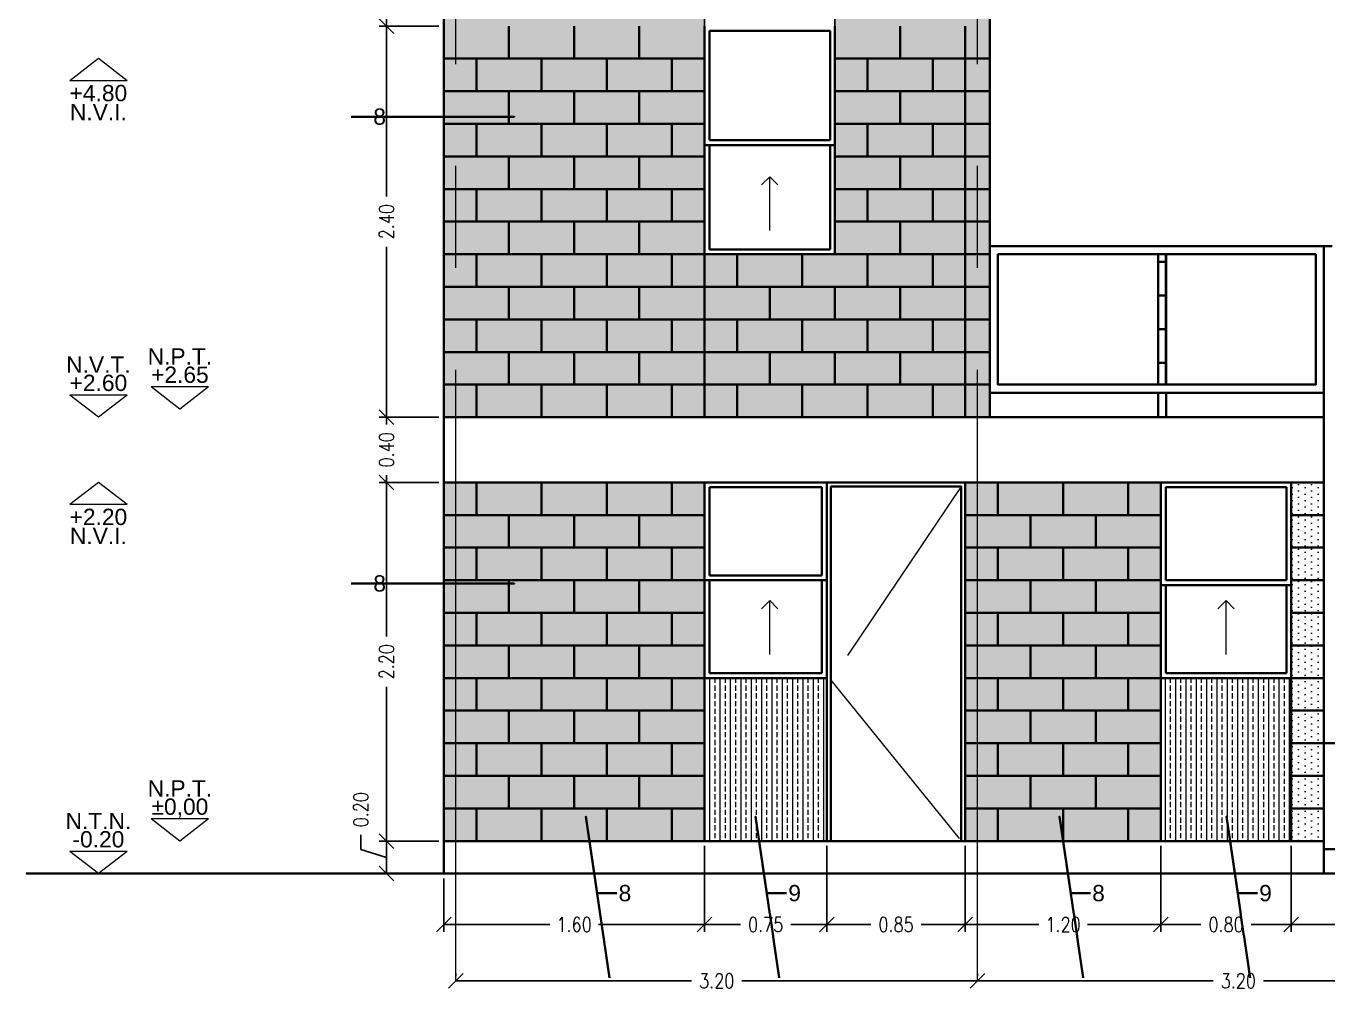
# Model space of a CAD drawing. Header units: metres. Extents: x -255 to -21, y -382 to -241.
# Drawn here: x -46.11 to -38.12, y -287.93 to -282.01 of the extents above; entities that cross this region are included whole.
import ezdxf
from ezdxf.enums import TextEntityAlignment as Align

# ---------------------------------------------------------------- set-up
doc = ezdxf.new("R2010")
doc.units = ezdxf.units.M
doc.header["$LTSCALE"] = 5
doc.header["$MEASUREMENT"] = 0
doc.linetypes.add('CENTER2', pattern=[1.125, 0.75, -0.125, 0.125, -0.125])
doc.linetypes.add('HIDDEN', pattern=[0.375, 0.25, -0.125])
doc.layers.get('0').update_dxf_attribs({"color": 30})
for name, color, linetype, lineweight in [('A-ANNO-DIMS', 3, 'Continuous', 18), ('A-ANNO-NOTE', 7, 'Continuous', 35), ('A-ANNO-SYMB', 3, 'Continuous', 18), ('A-ANNO-TEXT', 3, 'Continuous', 18), ('A-ELEV-MBE1', 7, 'Continuous', 35), ('A-ELEV-MBE2', 4, 'Continuous', 25), ('A-ELEV-OVHD', 3, 'HIDDEN', 18), ('A-ELEV-PATT', 8, 'Continuous', 18), ('A-SECT-MCUT', 7, 'Continuous', 35)]:
    doc.layers.add(name, color=color, linetype=linetype, lineweight=lineweight)
doc.styles.add('E-ARIAL', font='arial.ttf')
doc.styles.add('E-ROMANS', font='romans.shx', dxfattribs={"width": 0.8})
doc.dimstyles.new('E-0050_TICK_18', dxfattribs={"dimscale": 0.001, "dimtxt": 90, "dimasz": 90, "dimexe": 45, "dimexo": 30, "dimgap": 45, "dimtad": 0, "dimzin": 0, "dimdsep": 46, "dimtxsty": 'E-ROMANS', "dimblk": 'OBLIQUE', "dimcen": 45, "dimclrd": 256, "dimclre": 256, "dimclrt": 256, "dimadec": 0, "dimazin": 0, "dimtfac": 1, "dimtmove": 1, "dimatfit": 3, "dimldrblk": 'OPEN90', "dimfxl": 1, "dimtfill": 1, "dimtolj": 1, "dimtzin": 0, "dimarcsym": 0})
doc.dimstyles.new('E-0200_TICK_12', dxfattribs={"dimscale": 0.001, "dimtxt": 240, "dimasz": 240, "dimexe": 120, "dimexo": 80, "dimgap": 120, "dimtad": 0, "dimzin": 0, "dimdsep": 46, "dimtxsty": 'E-ROMANS', "dimblk": 'OBLIQUE', "dimcen": 120, "dimclrd": 256, "dimclre": 256, "dimclrt": 256, "dimadec": 0, "dimazin": 0, "dimtfac": 1, "dimtmove": 1, "dimatfit": 3, "dimldrblk": 'OPEN90', "dimfxl": 1, "dimtfill": 1, "dimtolj": 1, "dimtzin": 0, "dimlwd": -1, "dimarcsym": 0})
pattern_1 = [(90, (0, 0), (-0.0396875, 0.01984375), [0, -0.0396875])]
pattern_2 = [(90, (0, 0), (-0.0635, 4e-18), []), (90, (-0.03175, 2e-18), (-0.0635, 4e-18), [0.03175, -0.015875])]

# ---------------------------------------------------------------- blocks, each defined once
blk = doc.blocks.new('TAG-LEVEL-CO')
for points in [[(0.352, 0.272), (-0.352, 0.272)], [(0.352, 0.272), (0, 0), (-0.352, 0.272)]]:
    blk.add_lwpolyline(points)
at = {"style": 'E-ARIAL'}
for tag, p in [('N.P.T.', (0, 0.486)), ('%%P0,00', (0, 0.262))]:
    blk.add_attdef(tag, text='', height=0.2, dxfattribs=at).set_placement(p, align=Align.BOTTOM_CENTER)
blk = doc.blocks.new('_Oblique')
at = {"color": 0, "linetype": 'ByBlock', "lineweight": -2}
blk.add_line((-0.5, -0.5), (0.5, 0.5), dxfattribs=at)
blk = doc.blocks.new('*D672')
at = {"layer": 'A-ANNO-DIMS', "lineweight": -2, "transparency": 16777216}
for p, q in [((-43.4683, -287.834), (-43.4683, -287.819)), ((-43.4683, -287.864), (-42.023, -287.864)), ((-40.2683, -287.864), (-41.7136, -287.864)), ((-40.2683, -287.834), (-40.2683, -287.819))]:
    blk.add_line(p, q, dxfattribs=at)
at = {"layer": 'A-ANNO-DIMS', "lineweight": -2, "transparency": 16777216, "xscale": 0.09, "yscale": 0.09, "zscale": 0.09, "rotation": 180}
blk.add_blockref('_Oblique', (-43.4683, -287.864), dxfattribs=at)
at = {"layer": 'A-ANNO-DIMS', "lineweight": -2, "transparency": 16777216, "xscale": 0.09, "yscale": 0.09, "zscale": 0.09}
blk.add_blockref('_Oblique', (-40.2683, -287.864), dxfattribs=at)
at = {"layer": 'A-ANNO-DIMS', "transparency": 16777216, "insert": (-41.8683, -287.864), "char_height": 0.09, "attachment_point": 5, "style": 'E-ROMANS', "bg_fill": 3, "box_fill_scale": 1.25, "bg_fill_color": 256, "bg_fill_true_color": 13158600, "bg_fill_transparency": 0}
blk.add_mtext('\\A1;3.20', dxfattribs=at)
blk = doc.blocks.new('_Open90')
at = {"color": 0, "linetype": 'ByBlock', "lineweight": -2}
for p, q in [((0, 0), (-1, 0)), ((-0.5, 0.5), (0, 0)), ((0, 0), (-0.5, -0.5))]:
    blk.add_line(p, q, dxfattribs=at)
blk = doc.blocks.new('*D673')
at = {"layer": 'A-ANNO-DIMS', "lineweight": -2, "transparency": 16777216}
for p, q in [((-40.2683, -287.834), (-40.2683, -287.819)), ((-40.2683, -287.864), (-38.823, -287.864)), ((-37.0683, -287.864), (-38.5136, -287.864)), ((-37.0683, -287.834), (-37.0683, -287.819))]:
    blk.add_line(p, q, dxfattribs=at)
at = {"layer": 'A-ANNO-DIMS', "lineweight": -2, "transparency": 16777216, "xscale": 0.09, "yscale": 0.09, "zscale": 0.09, "rotation": 180}
blk.add_blockref('_Oblique', (-40.2683, -287.864), dxfattribs=at)
at = {"layer": 'A-ANNO-DIMS', "lineweight": -2, "transparency": 16777216, "xscale": 0.09, "yscale": 0.09, "zscale": 0.09}
blk.add_blockref('_Oblique', (-37.0683, -287.864), dxfattribs=at)
at = {"layer": 'A-ANNO-DIMS', "transparency": 16777216, "insert": (-38.6683, -287.864), "char_height": 0.09, "attachment_point": 5, "style": 'E-ROMANS', "bg_fill": 3, "box_fill_scale": 1.25, "bg_fill_color": 256, "bg_fill_true_color": 13158600, "bg_fill_transparency": 0}
blk.add_mtext('\\A1;3.20', dxfattribs=at)
blk = doc.blocks.new('*D678')
at = {"layer": 'A-ANNO-DIMS', "lineweight": -2, "transparency": 16777216}
for p, q in [((-44.0514, -287.0583), (-44.0514, -286.9683)), ((-43.8939, -287.1056), (-44.0514, -287.0583)), ((-43.5733, -287.0056), (-43.9389, -287.0056)), ((-43.8939, -287.2056), (-43.8939, -287.0056)), ((-43.5733, -287.2056), (-43.9389, -287.2056))]:
    blk.add_line(p, q, dxfattribs=at)
at = {"layer": 'A-ANNO-DIMS', "lineweight": -2, "transparency": 16777216, "xscale": 0.09, "yscale": 0.09, "zscale": 0.09}
for p, rotation in [((-43.8939, -287.0056), 90), ((-43.8939, -287.2056), 270)]:
    blk.add_blockref('_Oblique', p, dxfattribs=dict(at, rotation=rotation))
at = {"layer": 'A-ANNO-DIMS', "transparency": 16777216, "insert": (-44.0514, -286.8136), "char_height": 0.09, "attachment_point": 5, "rotation": 90, "style": 'E-ROMANS', "bg_fill": 3, "box_fill_scale": 1.25, "bg_fill_color": 256, "bg_fill_true_color": 13158600, "bg_fill_transparency": 0}
blk.add_mtext('\\A1;0.20', dxfattribs=at)
blk = doc.blocks.new('*D679')
at = {"layer": 'A-ANNO-DIMS', "lineweight": -2, "transparency": 16777216}
for p, q in [((-43.5733, -284.8056), (-43.9389, -284.8056)), ((-43.8939, -284.8056), (-43.8939, -285.7508)), ((-43.8939, -287.0056), (-43.8939, -286.0603)), ((-43.5733, -287.0056), (-43.9389, -287.0056))]:
    blk.add_line(p, q, dxfattribs=at)
at = {"layer": 'A-ANNO-DIMS', "lineweight": -2, "transparency": 16777216, "xscale": 0.09, "yscale": 0.09, "zscale": 0.09}
for p, rotation in [((-43.8939, -284.8056), 90), ((-43.8939, -287.0056), 270)]:
    blk.add_blockref('_Oblique', p, dxfattribs=dict(at, rotation=rotation))
at = {"layer": 'A-ANNO-DIMS', "transparency": 16777216, "insert": (-43.8939, -285.9056), "char_height": 0.09, "attachment_point": 5, "rotation": 90, "style": 'E-ROMANS', "bg_fill": 3, "box_fill_scale": 1.25, "bg_fill_color": 256, "bg_fill_true_color": 13158600, "bg_fill_transparency": 0}
blk.add_mtext('\\A1;2.20', dxfattribs=at)
blk = doc.blocks.new('*D680')
at = {"layer": 'A-ANNO-DIMS', "lineweight": -2, "transparency": 16777216}
for p, q in [((-43.5733, -284.4056), (-43.9389, -284.4056)), ((-43.8939, -284.4056), (-43.8939, -284.4508)), ((-43.8939, -284.8056), (-43.8939, -284.7603)), ((-43.5733, -284.8056), (-43.9389, -284.8056))]:
    blk.add_line(p, q, dxfattribs=at)
at = {"layer": 'A-ANNO-DIMS', "lineweight": -2, "transparency": 16777216, "xscale": 0.09, "yscale": 0.09, "zscale": 0.09}
for p, rotation in [((-43.8939, -284.4056), 90), ((-43.8939, -284.8056), 270)]:
    blk.add_blockref('_Oblique', p, dxfattribs=dict(at, rotation=rotation))
at = {"layer": 'A-ANNO-DIMS', "transparency": 16777216, "insert": (-43.8939, -284.6056), "char_height": 0.09, "attachment_point": 5, "rotation": 90, "style": 'E-ROMANS', "bg_fill": 3, "box_fill_scale": 1.25, "bg_fill_color": 256, "bg_fill_true_color": 13158600, "bg_fill_transparency": 0}
blk.add_mtext('\\A1;0.40', dxfattribs=at)
blk = doc.blocks.new('*D681')
at = {"layer": 'A-ANNO-DIMS', "lineweight": -2, "transparency": 16777216}
for p, q in [((-43.5733, -282.0056), (-43.9389, -282.0056)), ((-43.8939, -282.0056), (-43.8939, -283.0508)), ((-43.8939, -284.4056), (-43.8939, -283.3603)), ((-43.5733, -284.4056), (-43.9389, -284.4056))]:
    blk.add_line(p, q, dxfattribs=at)
at = {"layer": 'A-ANNO-DIMS', "lineweight": -2, "transparency": 16777216, "xscale": 0.09, "yscale": 0.09, "zscale": 0.09}
for p, rotation in [((-43.8939, -282.0056), 90), ((-43.8939, -284.4056), 270)]:
    blk.add_blockref('_Oblique', p, dxfattribs=dict(at, rotation=rotation))
at = {"layer": 'A-ANNO-DIMS', "transparency": 16777216, "insert": (-43.8939, -283.2056), "char_height": 0.09, "attachment_point": 5, "rotation": 90, "style": 'E-ROMANS', "bg_fill": 3, "box_fill_scale": 1.25, "bg_fill_color": 256, "bg_fill_true_color": 13158600, "bg_fill_transparency": 0}
blk.add_mtext('\\A1;2.40', dxfattribs=at)
blk = doc.blocks.new('*D682')
at = {"layer": 'A-ANNO-DIMS', "lineweight": -2, "transparency": 16777216}
for p, q in [((-44.0514, -281.8583), (-44.0514, -281.7683)), ((-43.5733, -281.8056), (-43.9389, -281.8056)), ((-43.8939, -282.0056), (-43.8939, -281.8056)), ((-43.8939, -281.9056), (-44.0514, -281.8583)), ((-43.5733, -282.0056), (-43.9389, -282.0056))]:
    blk.add_line(p, q, dxfattribs=at)
at = {"layer": 'A-ANNO-DIMS', "lineweight": -2, "transparency": 16777216, "xscale": 0.09, "yscale": 0.09, "zscale": 0.09}
for p, rotation in [((-43.8939, -281.8056), 90), ((-43.8939, -282.0056), 270)]:
    blk.add_blockref('_Oblique', p, dxfattribs=dict(at, rotation=rotation))
at = {"layer": 'A-ANNO-DIMS', "transparency": 16777216, "insert": (-44.0514, -281.6136), "char_height": 0.09, "attachment_point": 5, "rotation": 90, "style": 'E-ROMANS', "bg_fill": 3, "box_fill_scale": 1.25, "bg_fill_color": 256, "bg_fill_true_color": 13158600, "bg_fill_transparency": 0}
blk.add_mtext('\\A1;0.20', dxfattribs=at)
blk = doc.blocks.new('*D686')
at = {"layer": 'A-ANNO-DIMS', "lineweight": -2, "transparency": 16777216}
for p, q in [((-41.9433, -287.0356), (-41.9433, -287.5634)), ((-43.5433, -287.2356), (-43.5433, -287.5634)), ((-43.5433, -287.5184), (-42.8928, -287.5184)), ((-41.9433, -287.5184), (-42.5937, -287.5184))]:
    blk.add_line(p, q, dxfattribs=at)
at = {"layer": 'A-ANNO-DIMS', "lineweight": -2, "transparency": 16777216, "xscale": 0.09, "yscale": 0.09, "zscale": 0.09, "rotation": 180}
blk.add_blockref('_Oblique', (-43.5433, -287.5184), dxfattribs=at)
at = {"layer": 'A-ANNO-DIMS', "lineweight": -2, "transparency": 16777216, "xscale": 0.09, "yscale": 0.09, "zscale": 0.09}
blk.add_blockref('_Oblique', (-41.9433, -287.5184), dxfattribs=at)
at = {"layer": 'A-ANNO-DIMS', "transparency": 16777216, "insert": (-42.7433, -287.5184), "char_height": 0.09, "attachment_point": 5, "style": 'E-ROMANS', "bg_fill": 3, "box_fill_scale": 1.25, "bg_fill_color": 256, "bg_fill_true_color": 13158600, "bg_fill_transparency": 0}
blk.add_mtext('\\A1;1.60', dxfattribs=at)
blk = doc.blocks.new('*D687')
at = {"layer": 'A-ANNO-DIMS', "lineweight": -2, "transparency": 16777216}
for p, q in [((-41.9433, -287.0356), (-41.9433, -287.5634)), ((-41.1933, -287.0356), (-41.1933, -287.5634)), ((-41.9433, -287.5184), (-41.723, -287.5184)), ((-41.1933, -287.5184), (-41.4136, -287.5184))]:
    blk.add_line(p, q, dxfattribs=at)
at = {"layer": 'A-ANNO-DIMS', "lineweight": -2, "transparency": 16777216, "xscale": 0.09, "yscale": 0.09, "zscale": 0.09, "rotation": 180}
blk.add_blockref('_Oblique', (-41.9433, -287.5184), dxfattribs=at)
at = {"layer": 'A-ANNO-DIMS', "lineweight": -2, "transparency": 16777216, "xscale": 0.09, "yscale": 0.09, "zscale": 0.09}
blk.add_blockref('_Oblique', (-41.1933, -287.5184), dxfattribs=at)
at = {"layer": 'A-ANNO-DIMS', "transparency": 16777216, "insert": (-41.5683, -287.5184), "char_height": 0.09, "attachment_point": 5, "style": 'E-ROMANS', "bg_fill": 3, "box_fill_scale": 1.25, "bg_fill_color": 256, "bg_fill_true_color": 13158600, "bg_fill_transparency": 0}
blk.add_mtext('\\A1;0.75', dxfattribs=at)
blk = doc.blocks.new('*D688')
at = {"layer": 'A-ANNO-DIMS', "lineweight": -2, "transparency": 16777216}
for p, q in [((-41.1933, -287.0356), (-41.1933, -287.5634)), ((-40.3433, -287.0356), (-40.3433, -287.5634)), ((-41.1933, -287.5184), (-40.923, -287.5184)), ((-40.3433, -287.5184), (-40.6136, -287.5184))]:
    blk.add_line(p, q, dxfattribs=at)
at = {"layer": 'A-ANNO-DIMS', "lineweight": -2, "transparency": 16777216, "xscale": 0.09, "yscale": 0.09, "zscale": 0.09, "rotation": 180}
blk.add_blockref('_Oblique', (-41.1933, -287.5184), dxfattribs=at)
at = {"layer": 'A-ANNO-DIMS', "lineweight": -2, "transparency": 16777216, "xscale": 0.09, "yscale": 0.09, "zscale": 0.09}
blk.add_blockref('_Oblique', (-40.3433, -287.5184), dxfattribs=at)
at = {"layer": 'A-ANNO-DIMS', "transparency": 16777216, "insert": (-40.7683, -287.5184), "char_height": 0.09, "attachment_point": 5, "style": 'E-ROMANS', "bg_fill": 3, "box_fill_scale": 1.25, "bg_fill_color": 256, "bg_fill_true_color": 13158600, "bg_fill_transparency": 0}
blk.add_mtext('\\A1;0.85', dxfattribs=at)
blk = doc.blocks.new('*D689')
at = {"layer": 'A-ANNO-DIMS', "lineweight": -2, "transparency": 16777216}
for p, q in [((-40.3433, -287.0356), (-40.3433, -287.5634)), ((-39.1433, -287.0356), (-39.1433, -287.5634)), ((-40.3433, -287.5184), (-39.8928, -287.5184)), ((-39.1433, -287.5184), (-39.5937, -287.5184))]:
    blk.add_line(p, q, dxfattribs=at)
at = {"layer": 'A-ANNO-DIMS', "lineweight": -2, "transparency": 16777216, "xscale": 0.09, "yscale": 0.09, "zscale": 0.09, "rotation": 180}
blk.add_blockref('_Oblique', (-40.3433, -287.5184), dxfattribs=at)
at = {"layer": 'A-ANNO-DIMS', "lineweight": -2, "transparency": 16777216, "xscale": 0.09, "yscale": 0.09, "zscale": 0.09}
blk.add_blockref('_Oblique', (-39.1433, -287.5184), dxfattribs=at)
at = {"layer": 'A-ANNO-DIMS', "transparency": 16777216, "insert": (-39.7433, -287.5184), "char_height": 0.09, "attachment_point": 5, "style": 'E-ROMANS', "bg_fill": 3, "box_fill_scale": 1.25, "bg_fill_color": 256, "bg_fill_true_color": 13158600, "bg_fill_transparency": 0}
blk.add_mtext('\\A1;1.20', dxfattribs=at)
blk = doc.blocks.new('*D690')
at = {"layer": 'A-ANNO-DIMS', "lineweight": -2, "transparency": 16777216}
for p, q in [((-39.1433, -287.0356), (-39.1433, -287.5634)), ((-38.3433, -287.0356), (-38.3433, -287.5634)), ((-39.1433, -287.5184), (-38.898, -287.5184)), ((-38.3433, -287.5184), (-38.5886, -287.5184))]:
    blk.add_line(p, q, dxfattribs=at)
at = {"layer": 'A-ANNO-DIMS', "lineweight": -2, "transparency": 16777216, "xscale": 0.09, "yscale": 0.09, "zscale": 0.09, "rotation": 180}
blk.add_blockref('_Oblique', (-39.1433, -287.5184), dxfattribs=at)
at = {"layer": 'A-ANNO-DIMS', "lineweight": -2, "transparency": 16777216, "xscale": 0.09, "yscale": 0.09, "zscale": 0.09}
blk.add_blockref('_Oblique', (-38.3433, -287.5184), dxfattribs=at)
at = {"layer": 'A-ANNO-DIMS', "transparency": 16777216, "insert": (-38.7433, -287.5184), "char_height": 0.09, "attachment_point": 5, "style": 'E-ROMANS', "bg_fill": 3, "box_fill_scale": 1.25, "bg_fill_color": 256, "bg_fill_true_color": 13158600, "bg_fill_transparency": 0}
blk.add_mtext('\\A1;0.80', dxfattribs=at)
blk = doc.blocks.new('*D691')
at = {"layer": 'A-ANNO-DIMS', "lineweight": -2, "transparency": 16777216}
for p, q in [((-38.3433, -287.0356), (-38.3433, -287.5634)), ((-35.5433, -287.0356), (-35.5433, -287.5634)), ((-38.3433, -287.5184), (-37.098, -287.5184)), ((-35.5433, -287.5184), (-36.7886, -287.5184))]:
    blk.add_line(p, q, dxfattribs=at)
at = {"layer": 'A-ANNO-DIMS', "lineweight": -2, "transparency": 16777216, "xscale": 0.09, "yscale": 0.09, "zscale": 0.09, "rotation": 180}
blk.add_blockref('_Oblique', (-38.3433, -287.5184), dxfattribs=at)
at = {"layer": 'A-ANNO-DIMS', "lineweight": -2, "transparency": 16777216, "xscale": 0.09, "yscale": 0.09, "zscale": 0.09}
blk.add_blockref('_Oblique', (-35.5433, -287.5184), dxfattribs=at)
at = {"layer": 'A-ANNO-DIMS', "transparency": 16777216, "insert": (-36.9433, -287.5184), "char_height": 0.09, "attachment_point": 5, "style": 'E-ROMANS', "bg_fill": 3, "box_fill_scale": 1.25, "bg_fill_color": 256, "bg_fill_true_color": 13158600, "bg_fill_transparency": 0}
blk.add_mtext('\\A1;2.80', dxfattribs=at)

msp = doc.modelspace()

# ---------------------------------------------------------------- hatches: boundary and pattern name
at = {"layer": 'A-ELEV-MBE1'}
h = msp.add_hatch(dxfattribs=at)
h.set_pattern_fill('GRATE', color=256, scale=0.065, angle=90, style=0)
h.set_pattern_definition([(90, (29.24899, 15.17211), (-0.05159375, 3e-18), []), (180, (29.24899, 15.1721), (-3e-17, -0.206375), [])])
h.paths.add_polyline_path([(-40.1433, -283.4055), (-40.1433, -284.2055), (-39.1107, -284.2055), (-39.1107, -283.4055)])
h.paths.add_polyline_path([(-40.1433, -283.4055), (-40.1433, -284.2055), (-39.1607, -284.2055), (-39.1607, -283.4055)], flags=17)

# ---------------------------------------------------------------- linework, layer by layer
at = {"layer": 'A-ANNO-SYMB', "linetype": 'CENTER2'}
for p, q in [((-43.4683, -287.864), (-43.4683, -276.7086)), ((-40.2683, -287.864), (-40.2683, -276.7086))]:
    msp.add_line(p, q, dxfattribs=at)
at = {"layer": 'A-ELEV-MBE1'}
for p, q in [((-43.5433, -278.6928), (-43.5433, -287.0056)), ((-40.1933, -278.7898), (-40.1933, -284.4056)), ((-43.1433, -282.0056), (-43.1433, -282.2056)), ((-42.7433, -282.0056), (-42.7433, -282.2056)), ((-42.3433, -282.0056), (-42.3433, -282.2056)), ((-41.9433, -282.0056), (-41.9433, -283.4056)), ((-41.9133, -282.0356), (-41.1733, -282.0356)), ((-41.9133, -282.0356), (-41.9133, -282.7056)), ((-41.1733, -282.0356), (-41.1733, -282.7056)), ((-41.1433, -282.0056), (-41.1433, -283.4056)), ((-40.7433, -282.0056), (-40.7433, -282.2056)), ((-40.3433, -282.0056), (-40.3433, -282.2056)), ((-43.5433, -282.2056), (-41.9433, -282.2056)), ((-43.3433, -282.2056), (-43.3433, -282.4056)), ((-42.9433, -282.2056), (-42.9433, -282.4056)), ((-42.5433, -282.2056), (-42.5433, -282.4056)), ((-42.1433, -282.2056), (-42.1433, -282.4056)), ((-41.1433, -282.2056), (-40.3433, -282.2056)), ((-40.9432, -282.2056), (-40.9432, -282.4056)), ((-40.5432, -282.2056), (-40.5432, -282.4056)), ((-40.3433, -282.2056), (-40.1933, -282.2056)), ((-40.3433, -282.2056), (-40.3433, -284.4056)), ((-43.5433, -282.4056), (-41.9433, -282.4056)), ((-43.1433, -282.4056), (-43.1433, -282.6056)), ((-42.7433, -282.4056), (-42.7433, -282.6056)), ((-42.3433, -282.4056), (-42.3433, -282.6056)), ((-41.1433, -282.4056), (-40.3433, -282.4056)), ((-40.7433, -282.4056), (-40.7433, -282.6056)), ((-40.3433, -282.4056), (-40.1933, -282.4056)), ((-43.5433, -282.6056), (-41.9433, -282.6056)), ((-43.3433, -282.6056), (-43.3433, -282.8056)), ((-42.9433, -282.6056), (-42.9433, -282.8056)), ((-42.5433, -282.6056), (-42.5433, -282.8056)), ((-42.1433, -282.6056), (-42.1433, -282.8056)), ((-41.1433, -282.6056), (-40.3433, -282.6056)), ((-40.9432, -282.6056), (-40.9432, -282.8056)), ((-40.5432, -282.6056), (-40.5432, -282.8056)), ((-40.3433, -282.6056), (-40.1933, -282.6056)), ((-41.9133, -282.7356), (-41.9133, -283.3756)), ((-41.1733, -282.7356), (-41.1733, -283.3756)), ((-43.5433, -282.8056), (-41.9433, -282.8056)), ((-43.1433, -282.8056), (-43.1433, -283.0056)), ((-42.7433, -282.8056), (-42.7433, -283.0056)), ((-42.3433, -282.8056), (-42.3433, -283.0056)), ((-41.1433, -282.8056), (-40.3433, -282.8056)), ((-40.7433, -282.8056), (-40.7433, -283.0056)), ((-40.3433, -282.8056), (-40.1933, -282.8056)), ((-43.5433, -283.0056), (-41.9433, -283.0056)), ((-43.3433, -283.0056), (-43.3433, -283.2056)), ((-42.9433, -283.0056), (-42.9433, -283.2056)), ((-42.5433, -283.0056), (-42.5433, -283.2056)), ((-42.1433, -283.0056), (-42.1433, -283.2056)), ((-41.1433, -283.0056), (-40.3433, -283.0056)), ((-40.9432, -283.0056), (-40.9432, -283.2056)), ((-40.5432, -283.0056), (-40.5432, -283.2056)), ((-40.3433, -283.0056), (-40.1933, -283.0056)), ((-43.5433, -283.2056), (-41.9433, -283.2056)), ((-43.1433, -283.2056), (-43.1433, -283.4056)), ((-42.7433, -283.2056), (-42.7433, -283.4056)), ((-42.3433, -283.2056), (-42.3433, -283.4056)), ((-41.1433, -283.2056), (-40.3433, -283.2056)), ((-40.7433, -283.2056), (-40.7433, -283.4056)), ((-40.3433, -283.2056), (-40.1933, -283.2056)), ((-43.5433, -283.4056), (-41.9433, -283.4056)), ((-43.3433, -283.4056), (-43.3433, -283.6056)), ((-42.9433, -283.4056), (-42.9433, -283.6056)), ((-42.5433, -283.4056), (-42.5433, -283.6056)), ((-42.1433, -283.4056), (-42.1433, -283.6056)), ((-41.9433, -283.4056), (-41.1433, -283.4056)), ((-41.9433, -283.4056), (-41.9433, -284.4056)), ((-41.9133, -283.3756), (-41.1733, -283.3756)), ((-41.7432, -283.4056), (-41.7432, -283.6056)), ((-41.3432, -283.4056), (-41.3432, -283.6056)), ((-41.1433, -283.4056), (-40.3433, -283.4056)), ((-40.9432, -283.4056), (-40.9432, -283.6056)), ((-40.5432, -283.4056), (-40.5432, -283.6056)), ((-40.3433, -283.4056), (-40.1933, -283.4056)), ((-40.1933, -283.3555), (-38.1433, -283.3556)), ((-38.1433, -283.3556), (-38.0933, -283.3556)), ((-43.5433, -283.6056), (-41.9433, -283.6056)), ((-43.1433, -283.6056), (-43.1433, -283.8056)), ((-42.7433, -283.6056), (-42.7433, -283.8056)), ((-42.3433, -283.6056), (-42.3433, -283.8056)), ((-41.9433, -283.6056), (-40.3433, -283.6056)), ((-41.5433, -283.6056), (-41.5433, -283.8056)), ((-41.1433, -283.6056), (-41.1433, -283.8056)), ((-40.7433, -283.6056), (-40.7433, -283.8056)), ((-40.3433, -283.6056), (-40.1933, -283.6056)), ((-43.5433, -283.8056), (-41.9433, -283.8056)), ((-43.3433, -283.8056), (-43.3433, -284.0056)), ((-42.9433, -283.8056), (-42.9433, -284.0056)), ((-42.5433, -283.8056), (-42.5433, -284.0056)), ((-42.1433, -283.8056), (-42.1433, -284.0056)), ((-41.9433, -283.8056), (-40.3433, -283.8056)), ((-41.7432, -283.8056), (-41.7432, -284.0056)), ((-41.3432, -283.8056), (-41.3432, -284.0056)), ((-40.9432, -283.8056), (-40.9432, -284.0056)), ((-40.5432, -283.8056), (-40.5432, -284.0056)), ((-40.3433, -283.8056), (-40.1933, -283.8056)), ((-43.5433, -284.0056), (-41.9433, -284.0056)), ((-43.1433, -284.0056), (-43.1433, -284.2056)), ((-42.7433, -284.0056), (-42.7433, -284.2056)), ((-42.3433, -284.0056), (-42.3433, -284.2056)), ((-41.9433, -284.0056), (-40.3433, -284.0056)), ((-41.5433, -284.0056), (-41.5433, -284.2056)), ((-41.1433, -284.0056), (-41.1433, -284.2056)), ((-40.7433, -284.0056), (-40.7433, -284.2056)), ((-40.3433, -284.0056), (-40.1933, -284.0056)), ((-43.5433, -284.2056), (-41.9433, -284.2056)), ((-43.3433, -284.2056), (-43.3433, -284.4056)), ((-42.9433, -284.2056), (-42.9433, -284.4056)), ((-42.5433, -284.2056), (-42.5433, -284.4056)), ((-42.1433, -284.2056), (-42.1433, -284.4056)), ((-41.9433, -284.2056), (-40.3433, -284.2056)), ((-41.7432, -284.2056), (-41.7432, -284.4056)), ((-41.3432, -284.2056), (-41.3432, -284.4056)), ((-40.9432, -284.2056), (-40.9432, -284.4056)), ((-40.5432, -284.2056), (-40.5432, -284.4056)), ((-40.3433, -284.2056), (-40.1933, -284.2056)), ((-40.1933, -284.2555), (-38.1433, -284.2555)), ((-38.1433, -284.2555), (-40.1933, -284.2555)), ((-43.5433, -284.4056), (-38.1433, -284.4056)), ((-43.5433, -284.8056), (-38.1433, -284.8056)), ((-43.3433, -284.8056), (-43.3433, -285.0056)), ((-42.9433, -284.8056), (-42.9433, -285.0056)), ((-42.5433, -284.8056), (-42.5433, -285.0056)), ((-42.1433, -284.8056), (-42.1433, -285.0056)), ((-41.9433, -284.8056), (-41.9433, -287.0056)), ((-41.9133, -284.8356), (-41.2233, -284.8356)), ((-41.9133, -284.8356), (-41.9133, -285.3756)), ((-41.2233, -284.8356), (-41.2233, -285.3756)), ((-41.1933, -284.8056), (-41.1933, -287.0056)), ((-40.3433, -284.8056), (-40.3433, -287.0056)), ((-40.1433, -284.8056), (-40.1433, -285.0056)), ((-39.7433, -284.8056), (-39.7433, -285.0056)), ((-39.3433, -284.8056), (-39.3433, -285.0056)), ((-39.1474, -284.8056), (-38.3474, -284.8056)), ((-39.1433, -284.8056), (-39.1433, -287.0056)), ((-39.1133, -284.8356), (-38.3733, -284.8356)), ((-39.1133, -284.8356), (-39.1133, -285.4056)), ((-38.3733, -284.8356), (-38.3733, -285.4056)), ((-38.3433, -284.8056), (-38.3433, -287.0056)), ((-43.5433, -285.0056), (-41.9433, -285.0056)), ((-43.1433, -285.0056), (-43.1433, -285.2056)), ((-42.7433, -285.0056), (-42.7433, -285.2056)), ((-42.3433, -285.0056), (-42.3433, -285.2056)), ((-40.3433, -285.0056), (-39.1433, -285.0056)), ((-39.9433, -285.0056), (-39.9433, -285.2056)), ((-39.5433, -285.0056), (-39.5433, -285.2056)), ((-38.3433, -285.0056), (-38.1433, -285.0056)), ((-43.5433, -285.2056), (-41.9433, -285.2056)), ((-43.3433, -285.2056), (-43.3433, -285.4056)), ((-42.9433, -285.2056), (-42.9433, -285.4056)), ((-42.5433, -285.2056), (-42.5433, -285.4056)), ((-42.1433, -285.2056), (-42.1433, -285.4056)), ((-40.3433, -285.2056), (-39.1433, -285.2056)), ((-40.1433, -285.2056), (-40.1433, -285.4056)), ((-39.7433, -285.2056), (-39.7433, -285.4056)), ((-39.3433, -285.2056), (-39.3433, -285.4056)), ((-38.3433, -285.2056), (-38.1433, -285.2056)), ((-43.5433, -285.4056), (-41.9433, -285.4056)), ((-43.1433, -285.4056), (-43.1433, -285.6056)), ((-42.7433, -285.4056), (-42.7433, -285.6056)), ((-42.3433, -285.4056), (-42.3433, -285.6056)), ((-41.9133, -285.4056), (-41.9133, -285.9756)), ((-41.2233, -285.4056), (-41.2233, -285.9756)), ((-40.3433, -285.4056), (-39.1433, -285.4056)), ((-39.9433, -285.4056), (-39.9433, -285.6056)), ((-39.5433, -285.4056), (-39.5433, -285.6056)), ((-39.1133, -285.4356), (-39.1133, -285.9756)), ((-38.3733, -285.4356), (-38.3733, -285.9756)), ((-38.3433, -285.4056), (-38.1433, -285.4056)), ((-43.5433, -285.6056), (-41.9433, -285.6056)), ((-43.3433, -285.6056), (-43.3433, -285.8056)), ((-42.9433, -285.6056), (-42.9433, -285.8056)), ((-42.5433, -285.6056), (-42.5433, -285.8056)), ((-42.1433, -285.6056), (-42.1433, -285.8056)), ((-40.3433, -285.6056), (-39.1433, -285.6056)), ((-40.1433, -285.6056), (-40.1433, -285.8056)), ((-39.7433, -285.6056), (-39.7433, -285.8056)), ((-39.3433, -285.6056), (-39.3433, -285.8056)), ((-38.3433, -285.6056), (-38.1433, -285.6056)), ((-43.5433, -285.8056), (-41.9433, -285.8056)), ((-43.1433, -285.8056), (-43.1433, -286.0056)), ((-42.7433, -285.8056), (-42.7433, -286.0056)), ((-42.3433, -285.8056), (-42.3433, -286.0056)), ((-40.3433, -285.8056), (-39.1433, -285.8056)), ((-39.9433, -285.8056), (-39.9433, -286.0056)), ((-39.5433, -285.8056), (-39.5433, -286.0056)), ((-38.3433, -285.8056), (-38.1433, -285.8056)), ((-43.5433, -286.0056), (-41.9433, -286.0056)), ((-43.3433, -286.0056), (-43.3433, -286.2056)), ((-42.9433, -286.0056), (-42.9433, -286.2056)), ((-42.5433, -286.0056), (-42.5433, -286.2056)), ((-42.1433, -286.0056), (-42.1433, -286.2056)), ((-41.9433, -286.0056), (-41.1933, -286.0056)), ((-41.9133, -285.9756), (-41.2233, -285.9756)), ((-40.3433, -286.0056), (-39.1433, -286.0056)), ((-40.1433, -286.0056), (-40.1433, -286.2056)), ((-39.7433, -286.0056), (-39.7433, -286.2056)), ((-39.3433, -286.0056), (-39.3433, -286.2056)), ((-39.1433, -286.0056), (-38.3433, -286.0056)), ((-39.1133, -285.9756), (-38.3733, -285.9756)), ((-38.3433, -286.0056), (-38.1433, -286.0056)), ((-43.5433, -286.2056), (-41.9433, -286.2056)), ((-43.1433, -286.2056), (-43.1433, -286.4056)), ((-42.7433, -286.2056), (-42.7433, -286.4056)), ((-42.3433, -286.2056), (-42.3433, -286.4056)), ((-40.3433, -286.2056), (-39.1433, -286.2056)), ((-39.9433, -286.2056), (-39.9433, -286.4056)), ((-39.5433, -286.2056), (-39.5433, -286.4056)), ((-38.3433, -286.2056), (-38.1433, -286.2056)), ((-43.5433, -286.4056), (-41.9433, -286.4056)), ((-43.3433, -286.4056), (-43.3433, -286.6056)), ((-42.9433, -286.4056), (-42.9433, -286.6056)), ((-42.5433, -286.4056), (-42.5433, -286.6056)), ((-42.1433, -286.4056), (-42.1433, -286.6056)), ((-40.3433, -286.4056), (-39.1433, -286.4056)), ((-40.1433, -286.4056), (-40.1433, -286.6056)), ((-39.7433, -286.4056), (-39.7433, -286.6056)), ((-39.3433, -286.4056), (-39.3433, -286.6056)), ((-38.3433, -286.4056), (-37.1433, -286.4056)), ((-43.5433, -286.6056), (-41.9433, -286.6056)), ((-43.1433, -286.6056), (-43.1433, -286.8056)), ((-42.7433, -286.6056), (-42.7433, -286.8056)), ((-42.3433, -286.6056), (-42.3433, -286.8056)), ((-40.3433, -286.6056), (-39.1433, -286.6056)), ((-39.9433, -286.6056), (-39.9433, -286.8056)), ((-39.5433, -286.6056), (-39.5433, -286.8056)), ((-38.3433, -286.6056), (-38.1433, -286.6056)), ((-43.5433, -286.8056), (-41.9433, -286.8056)), ((-43.3433, -286.8056), (-43.3433, -287.0056)), ((-42.9433, -286.8056), (-42.9433, -287.0056)), ((-42.5433, -286.8056), (-42.5433, -287.0056)), ((-42.1433, -286.8056), (-42.1433, -287.0056)), ((-40.3433, -286.8056), (-39.1433, -286.8056)), ((-40.1433, -286.8056), (-40.1433, -287.0056)), ((-39.7433, -286.8056), (-39.7433, -287.0056)), ((-39.3433, -286.8056), (-39.3433, -287.0056)), ((-38.3433, -286.8056), (-38.1433, -286.8056)), ((-43.5433, -287.0056), (-38.1433, -287.0056)), ((-43.5433, -287.0056), (-43.5433, -287.2056)), ((-38.1433, -287.0556), (-37.1433, -287.0556))]:
    msp.add_line(p, q, dxfattribs=at)
for points in [[(-41.1433, -282.7356), (-41.9433, -282.7356)], [(-41.1733, -282.7056), (-41.9133, -282.7056)], [(-39.1607, -283.4055), (-39.1607, -284.2055)], [(-39.1107, -283.4055), (-39.1107, -284.2055)], [(-38.1433, -287.2056), (-38.1433, -283.3556)], [(-39.1607, -284.2555), (-39.1607, -284.4056)], [(-39.1107, -284.2555), (-39.1107, -284.4056)], [(-40.3683, -287.0056), (-40.3683, -284.8306), (-41.1683, -284.8306), (-41.1683, -287.0056)], [(-41.2233, -285.3756), (-41.9133, -285.3756)], [(-41.1933, -285.4056), (-41.9433, -285.4056)], [(-38.3433, -285.4356), (-39.1433, -285.4356)], [(-38.3733, -285.4056), (-39.1133, -285.4056)]]:
    msp.add_lwpolyline(points, dxfattribs=at)
msp.add_lwpolyline([(-40.1433, -283.4055), (-38.1933, -283.4055), (-38.1933, -284.2055), (-40.1433, -284.2055)], close=True, dxfattribs=at)
at = {"layer": 'A-ELEV-MBE2'}
msp.add_lwpolyline([(-41.9433, -283.4056), (-41.1433, -283.4056), (-41.1433, -279.2056), (-41.9433, -279.2056)], close=True, dxfattribs=at)
at = {"layer": 'A-ELEV-OVHD'}
for points in [[(-41.5933, -282.9802), (-41.5433, -282.9302)], [(-41.5433, -283.2607), (-41.5433, -282.9302)], [(-41.4933, -282.9802), (-41.5433, -282.9302)], [(-40.3683, -284.8306), (-41.1683, -286.0181), (-40.3683, -287.0056)], [(-41.5933, -285.5802), (-41.5433, -285.5302)], [(-41.5433, -285.8607), (-41.5433, -285.5302)], [(-41.4933, -285.5802), (-41.5433, -285.5302)], [(-38.7933, -285.5802), (-38.7433, -285.5302)], [(-38.7433, -285.8607), (-38.7433, -285.5302)], [(-38.6933, -285.5802), (-38.7433, -285.5302)]]:
    msp.add_lwpolyline(points, dxfattribs=at)
at = {"layer": 'A-SECT-MCUT'}
msp.add_line((-46.106, -287.2056), (-21.2451, -287.2056), dxfattribs=at)

# ---------------------------------------------------------------- block references
at = {"layer": 'A-ANNO-SYMB'}
ref = msp.add_blockref('TAG-LEVEL-CO', (-45.662, -282.2056), dxfattribs=dict(at, xscale=-0.5, yscale=0.5, zscale=0.5, rotation=180))
ref.add_attrib('%%P0,00', '+4.80', dxfattribs={"layer": '0', "height": 0.1, "style": 'E-ARIAL'}).set_placement((-45.662, -282.4968), align=Align.BOTTOM_CENTER)
ref.add_attrib('N.P.T.', 'N.V.I.', dxfattribs={"layer": '0', "height": 0.1, "style": 'E-ARIAL'}).set_placement((-45.662, -282.6139), align=Align.BOTTOM_CENTER)
at = {"layer": 'A-ANNO-SYMB', "xscale": 0.5, "yscale": 0.5, "zscale": 0.5}
for p, values in [((-45.662, -284.4056), {'%%P0,00': '+2.60', 'N.P.T.': 'N.V.T.'}), ((-45.162, -284.3556), {'%%P0,00': '+2.65', 'N.P.T.': 'N.P.T.'}), ((-45.162, -287.0056), {'%%P0,00': '%%P0,00', 'N.P.T.': 'N.P.T.'}), ((-45.662, -287.2056), {'%%P0,00': '-0.20', 'N.P.T.': 'N.T.N.'})]:
    msp.add_blockref('TAG-LEVEL-CO', p, dxfattribs=at).add_auto_attribs(values)
at = {"layer": 'A-ANNO-SYMB'}
ref = msp.add_blockref('TAG-LEVEL-CO', (-45.662, -284.8056), dxfattribs=dict(at, xscale=-0.5, yscale=0.5, zscale=0.5, rotation=180))
ref.add_attrib('%%P0,00', '+2.20', dxfattribs={"layer": '0', "height": 0.1, "style": 'E-ARIAL'}).set_placement((-45.662, -285.0968), align=Align.BOTTOM_CENTER)
ref.add_attrib('N.P.T.', 'N.V.I.', dxfattribs={"layer": '0', "height": 0.1, "style": 'E-ARIAL'}).set_placement((-45.662, -285.2139), align=Align.BOTTOM_CENTER)

# ---------------------------------------------------------------- next in the draw order: dimensions: what is measured, and where the dimension line sits
at = {"layer": 'A-ANNO-DIMS'}
dim = msp.add_linear_dim(base=(-43.8939, -287.0056), p1=(-43.5433, -287.2056), p2=(-43.5433, -287.0056), angle=90, dimstyle='E-0050_TICK_18', dxfattribs=at)
dim.commit()
dim.dimension.update_dxf_attribs({"geometry": '*D678', "text_midpoint": (-44.0514, -286.9233)})
dim = msp.add_linear_dim(base=(-40.2683, -287.864), p1=(-43.4683, -287.864), p2=(-40.2683, -287.864), dimstyle='E-0050_TICK_18', dxfattribs=at)
dim.commit()
dim.dimension.update_dxf_attribs({"geometry": '*D672', "text_midpoint": (-41.8683, -287.864)})

# ---------------------------------------------------------------- next in the draw order: dimensions: what is measured, and where the dimension line sits
dim = msp.add_linear_dim(base=(-43.8939, -284.8056), p1=(-43.5433, -287.0056), p2=(-43.5433, -284.8056), angle=90, dimstyle='E-0050_TICK_18', dxfattribs=at)
dim.commit()
dim.dimension.update_dxf_attribs({"geometry": '*D679', "text_midpoint": (-43.8939, -285.9056)})
dim = msp.add_linear_dim(base=(-37.0683, -287.864), p1=(-40.2683, -287.864), p2=(-37.0683, -287.864), dimstyle='E-0050_TICK_18', dxfattribs=at)
dim.commit()
dim.dimension.update_dxf_attribs({"geometry": '*D673', "text_midpoint": (-38.6683, -287.864)})

# ---------------------------------------------------------------- next in the draw order: texts
at = {"layer": 'A-ANNO-TEXT', "insert": (-43.8978, -285.4258), "char_height": 0.1, "attachment_point": 6, "style": 'E-ARIAL'}
msp.add_mtext('8', dxfattribs=at)

# ---------------------------------------------------------------- next in the draw order: dimensions: what is measured, and where the dimension line sits
at = {"layer": 'A-ANNO-DIMS'}
dim = msp.add_linear_dim(base=(-43.8939, -284.4056), p1=(-43.5433, -284.8056), p2=(-43.5433, -284.4056), angle=90, dimstyle='E-0050_TICK_18', dxfattribs=at)
dim.commit()
dim.dimension.update_dxf_attribs({"geometry": '*D680', "text_midpoint": (-43.8939, -284.6056)})
dim = msp.add_linear_dim(base=(-41.9433, -287.5184), p1=(-43.5433, -287.2056), p2=(-41.9433, -287.0056), dimstyle='E-0050_TICK_18', dxfattribs=at)
dim.commit()
dim.dimension.update_dxf_attribs({"geometry": '*D686', "text_midpoint": (-42.7433, -287.5184)})

# ---------------------------------------------------------------- next in the draw order: leaders
at = {"layer": 'A-ANNO-NOTE'}
msp.add_leader([(-43.1103, -285.4258), (-43.7663, -285.4258), (-43.8875, -285.4258)], dimstyle='E-0200_TICK_12', override={"dimasz": 0.2, "dimgap": 0.8, "dimtad": 0, "dimldrblk": 'Open90'}, dxfattribs=at)

# ---------------------------------------------------------------- next in the draw order: texts
at = {"layer": 'A-ANNO-TEXT', "insert": (-42.4704, -287.3258), "char_height": 0.1, "attachment_point": 4, "style": 'E-ARIAL'}
msp.add_mtext('8', dxfattribs=at)

# ---------------------------------------------------------------- next in the draw order: dimensions: what is measured, and where the dimension line sits
at = {"layer": 'A-ANNO-DIMS'}
dim = msp.add_linear_dim(base=(-43.8939, -282.0056), p1=(-43.5433, -284.4056), p2=(-43.5433, -282.0056), angle=90, dimstyle='E-0050_TICK_18', dxfattribs=at)
dim.commit()
dim.dimension.update_dxf_attribs({"geometry": '*D681', "text_midpoint": (-43.8939, -283.2056)})
dim = msp.add_linear_dim(base=(-41.1933, -287.5184), p1=(-41.9433, -287.0056), p2=(-41.1933, -287.0056), dimstyle='E-0050_TICK_18', dxfattribs=at)
dim.commit()
dim.dimension.update_dxf_attribs({"geometry": '*D687', "text_midpoint": (-41.5683, -287.5184)})

# ---------------------------------------------------------------- next in the draw order: leaders
at = {"layer": 'A-ANNO-NOTE'}
msp.add_leader([(-42.6713, -286.8551), (-42.6019, -287.3258), (-42.4808, -287.3258)], dimstyle='E-0200_TICK_12', override={"dimasz": 0.2, "dimgap": 0.8, "dimtad": 0, "dimldrblk": 'Open90'}, dxfattribs=at)

# ---------------------------------------------------------------- next in the draw order: texts
at = {"layer": 'A-ANNO-TEXT', "char_height": 0.1, "style": 'E-ARIAL'}
for s, insert, attachment_point in [('8', (-43.8978, -282.5618), 6), ('9', (-41.4293, -287.3258), 4)]:
    msp.add_mtext(s, dxfattribs=dict(at, insert=insert, attachment_point=attachment_point))

# ---------------------------------------------------------------- next in the draw order: dimensions: what is measured, and where the dimension line sits
at = {"layer": 'A-ANNO-DIMS'}
dim = msp.add_linear_dim(base=(-43.8939, -281.8056), p1=(-43.5433, -282.0056), p2=(-43.5433, -281.8056), angle=90, dimstyle='E-0050_TICK_18', dxfattribs=at)
dim.commit()
dim.dimension.update_dxf_attribs({"geometry": '*D682', "text_midpoint": (-44.0514, -281.7233)})
dim = msp.add_linear_dim(base=(-40.3433, -287.5184), p1=(-41.1933, -287.0056), p2=(-40.3433, -287.0056), dimstyle='E-0050_TICK_18', dxfattribs=at)
dim.commit()
dim.dimension.update_dxf_attribs({"geometry": '*D688', "text_midpoint": (-40.7683, -287.5184)})

# ---------------------------------------------------------------- next in the draw order: leaders
at = {"layer": 'A-ANNO-NOTE'}
for points in [[(-43.1103, -282.5618), (-43.7663, -282.5618), (-43.8875, -282.5617)], [(-41.6302, -286.8551), (-41.5608, -287.3258), (-41.4397, -287.3258)]]:
    msp.add_leader(points, dimstyle='E-0200_TICK_12', override={"dimasz": 0.2, "dimgap": 0.8, "dimtad": 0, "dimldrblk": 'Open90'}, dxfattribs=at)

# ---------------------------------------------------------------- next in the draw order: hatches: boundary and pattern name
at = {"layer": 'A-ELEV-PATT'}
h = msp.add_hatch(dxfattribs=at)
h.set_pattern_fill('DOTS,_O', color=256, scale=0.025, angle=90)
h.set_pattern_definition(pattern_1)
h.paths.add_polyline_path([(-40.1933, -278.7898), (-43.5433, -278.7898), (-43.5433, -284.4056), (-40.1933, -284.4056)])
h.paths.add_polyline_path([(-41.9433, -279.2056), (-41.1433, -279.2056), (-41.1433, -283.4056), (-41.9433, -283.4056)], flags=16)
h = msp.add_hatch(dxfattribs=at)
h.set_pattern_fill('BRASS,_O', color=256, scale=0.01, angle=90)
h.set_pattern_definition(pattern_2)
h.paths.add_polyline_path([(-41.1933, -286.0056), (-41.9433, -286.0056), (-41.9433, -287.0056), (-41.1933, -287.0056)])

# ---------------------------------------------------------------- next in the draw order: dimensions: what is measured, and where the dimension line sits
at = {"layer": 'A-ANNO-DIMS'}
dim = msp.add_linear_dim(base=(-39.1433, -287.5184), p1=(-40.3433, -287.0056), p2=(-39.1433, -287.0056), dimstyle='E-0050_TICK_18', dxfattribs=at)
dim.commit()
dim.dimension.update_dxf_attribs({"geometry": '*D689', "text_midpoint": (-39.7433, -287.5184)})

# ---------------------------------------------------------------- next in the draw order: texts
at = {"layer": 'A-ANNO-TEXT', "insert": (-39.5648, -287.3258), "char_height": 0.1, "attachment_point": 4, "style": 'E-ARIAL'}
msp.add_mtext('8', dxfattribs=at)

# ---------------------------------------------------------------- next in the draw order: dimensions: what is measured, and where the dimension line sits
at = {"layer": 'A-ANNO-DIMS'}
dim = msp.add_linear_dim(base=(-38.3433, -287.5184), p1=(-39.1433, -287.0056), p2=(-38.3433, -287.0056), dimstyle='E-0050_TICK_18', dxfattribs=at)
dim.commit()
dim.dimension.update_dxf_attribs({"geometry": '*D690', "text_midpoint": (-38.7433, -287.5184)})

# ---------------------------------------------------------------- next in the draw order: leaders
at = {"layer": 'A-ANNO-NOTE'}
msp.add_leader([(-39.7656, -286.8551), (-39.6962, -287.3258), (-39.5751, -287.3258)], dimstyle='E-0200_TICK_12', override={"dimasz": 0.2, "dimgap": 0.8, "dimtad": 0, "dimldrblk": 'Open90'}, dxfattribs=at)

# ---------------------------------------------------------------- next in the draw order: hatches: boundary and pattern name
at = {"layer": 'A-ELEV-PATT'}
h = msp.add_hatch(dxfattribs=at)
h.set_pattern_fill('DOTS,_O', color=256, scale=0.025, angle=90)
h.set_pattern_definition(pattern_1)
h.paths.add_polyline_path([(-43.5433, -287.0056), (-41.9433, -287.0056), (-41.9433, -284.8056), (-43.5433, -284.8056)])
h.paths.add_polyline_path([(-40.3433, -287.0056), (-39.1433, -287.0056), (-39.1433, -284.8056), (-39.1474, -284.8056), (-40.3433, -284.8056)])

# ---------------------------------------------------------------- next in the draw order: texts
at = {"layer": 'A-ANNO-TEXT', "insert": (-38.5404, -287.3258), "char_height": 0.1, "attachment_point": 4, "style": 'E-ARIAL'}
msp.add_mtext('9', dxfattribs=at)

# ---------------------------------------------------------------- next in the draw order: dimensions: what is measured, and where the dimension line sits
at = {"layer": 'A-ANNO-DIMS'}
dim = msp.add_linear_dim(base=(-35.5433, -287.5184), p1=(-38.3433, -287.0056), p2=(-35.5433, -287.0056), dimstyle='E-0050_TICK_18', dxfattribs=at)
dim.commit()
dim.dimension.update_dxf_attribs({"geometry": '*D691', "text_midpoint": (-36.9433, -287.5184)})

# ---------------------------------------------------------------- next in the draw order: leaders
at = {"layer": 'A-ANNO-NOTE'}
msp.add_leader([(-38.7412, -286.8551), (-38.6719, -287.3258), (-38.5507, -287.3258)], dimstyle='E-0200_TICK_12', override={"dimasz": 0.2, "dimgap": 0.8, "dimtad": 0, "dimldrblk": 'Open90'}, dxfattribs=at)

# ---------------------------------------------------------------- next in the draw order: hatches: boundary and pattern name
at = {"layer": 'A-ELEV-PATT'}
h = msp.add_hatch(dxfattribs=at)
h.set_pattern_fill('DOTS,_O', color=256, scale=0.025, angle=90)
h.set_pattern_definition(pattern_1)
h.paths.add_polyline_path([(-38.1433, -284.8056), (-38.3433, -284.8056), (-38.3433, -287.0056), (-38.1433, -287.0056)])
h.paths.add_polyline_path([(-37.1933, -284.8056), (-38.0933, -284.8056), (-38.0933, -284.8956), (-37.1933, -284.8956)])
h.paths.add_polyline_path([(-37.1933, -284.9456), (-38.0933, -284.9456), (-38.0933, -285.0756), (-37.1933, -285.0756)])
h.paths.add_polyline_path([(-37.1933, -285.1256), (-38.0933, -285.1256), (-38.0933, -285.2556), (-37.1933, -285.2556)])
h.paths.add_polyline_path([(-37.1933, -285.3056), (-38.0933, -285.3056), (-38.0933, -285.4356), (-37.1933, -285.4356)])
h.paths.add_polyline_path([(-37.1933, -285.4856), (-38.0933, -285.4856), (-38.0933, -285.6156), (-37.1933, -285.6156)])
h.paths.add_polyline_path([(-37.1933, -285.6656), (-38.0933, -285.6656), (-38.0933, -285.7956), (-37.1933, -285.7956)])
h.paths.add_polyline_path([(-37.1933, -285.8456), (-38.0933, -285.8456), (-38.0933, -285.9756), (-37.1933, -285.9756)])
h.paths.add_polyline_path([(-37.1933, -286.0256), (-38.0933, -286.0256), (-38.0933, -286.1556), (-37.1933, -286.1556)])
h.paths.add_polyline_path([(-37.1933, -286.2056), (-38.0933, -286.2056), (-38.0933, -286.3356), (-37.1933, -286.3356)])
h.paths.add_polyline_path([(-37.1933, -286.3856), (-38.0933, -286.3856), (-38.0933, -286.5156), (-37.1933, -286.5156)])
h.paths.add_polyline_path([(-37.1933, -286.5656), (-38.0933, -286.5656), (-38.0933, -286.6956), (-37.1933, -286.6956)])
h.paths.add_polyline_path([(-37.1933, -286.7456), (-38.0933, -286.7456), (-38.0933, -286.8756), (-37.1933, -286.8756)])
h.paths.add_polyline_path([(-37.1933, -286.9256), (-38.0933, -286.9256), (-38.0933, -287.0056), (-37.1933, -287.0056)])
h.paths.add_polyline_path([(-35.5433, -284.8056), (-37.1433, -284.8056), (-37.1433, -287.0056), (-35.5433, -287.0056)])
h = msp.add_hatch(dxfattribs=at)
h.set_pattern_fill('BRASS,_O', color=256, scale=0.01, angle=90)
h.set_pattern_definition(pattern_2)
h.paths.add_polyline_path([(-38.3433, -286.0056), (-39.1433, -286.0056), (-39.1433, -287.0056), (-38.3433, -287.0056)])

doc.saveas('drawing.dxf')
